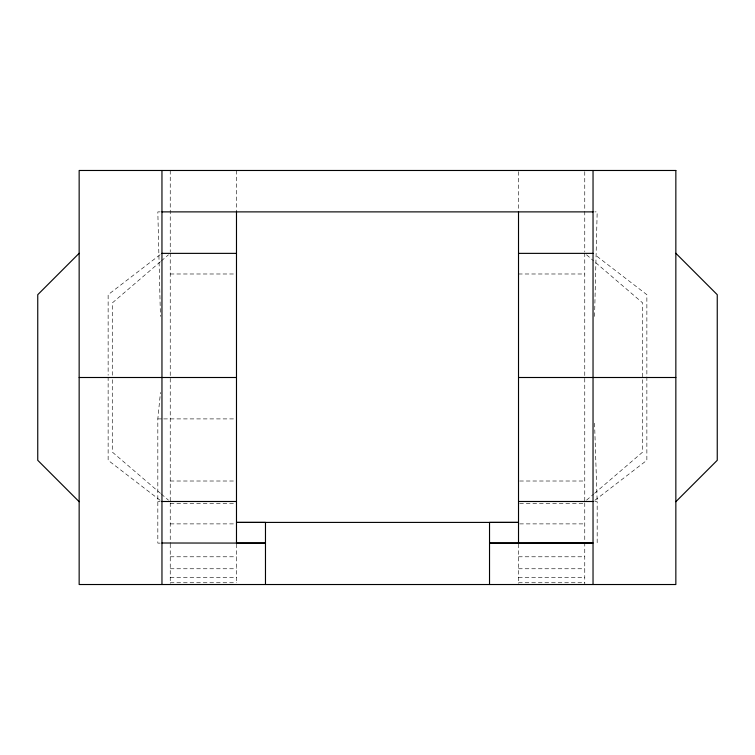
<?xml version="1.0" encoding="UTF-8"?>
<svg xmlns="http://www.w3.org/2000/svg" width="755" height="755" viewBox="0 0 755 755"><rect width="100%" height="100%" fill="white"/><g stroke="black" fill="none" stroke-linecap="round" stroke-linejoin="round"><path stroke-width="0.57" stroke-dasharray="3.77 2.83" d="M594.562 316.42L597.177 211.881L594.827 211.881M160.173 543.119L157.823 543.119L157.823 418.902L160.466 392.449M160.438 261.692L112.278 302.972L112.278 375.226M161.325 260.928L168.459 254.812M586.541 500.178L593.675 494.063M594.562 493.298L642.722 452.028L642.722 302.972L594.562 261.692M160.107 254.718L108.135 294.695L108.135 375.244M594.893 500.282L646.865 460.305L646.865 294.695L594.893 254.718M160.173 211.881L157.823 211.881L160.438 316.42M170.243 273.989L236.485 273.989M518.515 273.989L584.757 273.989M157.823 418.902L162.514 418.902M163.693 418.902L236.485 418.902M170.243 481.01L236.485 481.01M519.676 481.01L584.757 481.01M157.823 501.707L160.173 501.707M594.827 501.707L597.177 501.707L597.177 543.119L594.827 543.119M170.243 503.528L236.485 503.528M519.676 503.528L584.757 503.528M170.243 523.885L236.485 523.885M519.676 523.885L584.757 523.885M170.243 556.784L236.485 556.784M518.515 556.784L584.757 556.784M170.243 568.76L236.485 568.76M518.515 568.76L584.757 568.76M170.243 577.462L236.485 577.462M518.515 577.462L584.757 577.462M170.243 582.747L236.485 582.747M518.515 582.747L584.757 582.747M160.107 500.282L108.135 460.305L108.135 377.5M586.541 254.812L593.675 260.928M160.438 493.298L112.278 452.028L112.278 377.5M161.325 494.063L168.459 500.178M594.562 423.196L597.177 501.707M584.757 171.659L584.757 251.811M584.757 252.991L584.757 501.707M584.757 502.877L584.757 584.521M518.515 171.63L518.515 211.881M518.515 544.053L518.515 584.521M236.485 170.479L236.485 210.947M236.485 544.053L236.485 583.351M170.243 170.479L170.243 251.811M170.243 252.991L170.243 502.396M170.243 502.877L170.243 543.694M170.243 544.053L170.243 584.521"/><path stroke-width="1.13" d="M79.152 253.284L37.75 294.695L37.75 460.305L79.152 501.707M675.848 501.707L717.25 460.305L717.25 294.695L675.848 253.284M518.515 543.119L593.043 543.005L489.523 543.1L518.515 543.119L518.515 211.881M161.957 211.881L593.043 211.881M161.957 253.369L236.485 253.369M518.515 253.369L593.043 253.369M79.152 377.5L236.485 377.5M518.515 377.5L675.848 377.5M161.957 501.49L236.485 501.49M518.515 501.49L593.043 501.49M161.966 543.005L265.477 543.1L236.485 543.119L236.485 211.881M593.043 170.479L593.034 584.521M489.523 584.521L489.533 522.413L518.515 522.413L236.485 522.413L265.477 522.413L265.477 584.521M161.957 170.479L161.966 584.521M675.848 170.479L79.152 170.479L79.152 584.521L675.848 584.521L675.848 170.479"/></g></svg>
